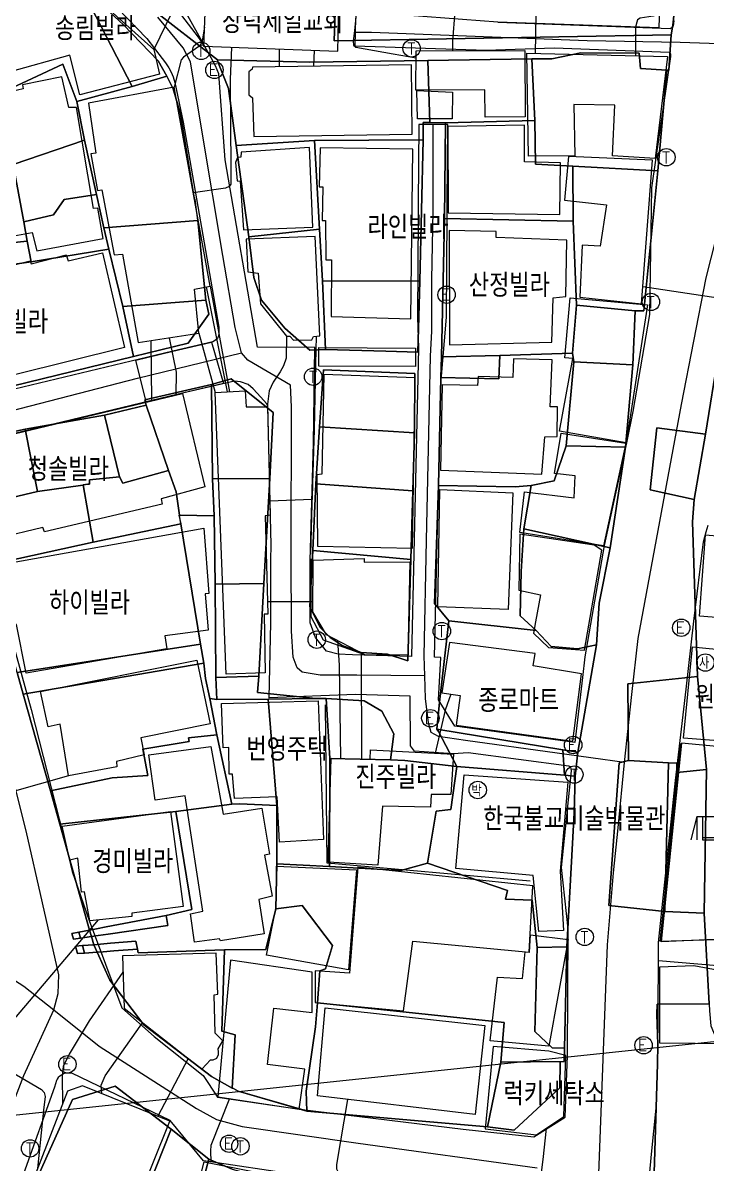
# Model space of a CAD drawing. Header units: feet. Extents: x 197796 to 199821, y 552499 to 555392.
# Drawn here: x 199007.6 to 199066.7, y 553524.7 to 553623.1 of the extents above; entities that cross this region are included whole.
import ezdxf

# ---------------------------------------------------------------- set-up
doc = ezdxf.new("R2010")
doc.units = ezdxf.units.FT
doc.header["$MEASUREMENT"] = 0
for name, color, linetype in [('AAA001', 7, 'CONTINUOUS'), ('AAA002', 7, 'CONTINUOUS'), ('AAA008', 7, 'CONTINUOUS'), ('AAB110', 7, 'CONTINUOUS'), ('AAB125', 7, 'CONTINUOUS'), ('AAC001', 7, 'CONTINUOUS'), ('AB999', 7, 'CONTINUOUS'), ('ABB004', 7, 'CONTINUOUS'), ('AD002', 7, 'CONTINUOUS'), ('AD0022', 1, 'CONTINUOUS'), ('AE150', 7, 'CONTINUOUS'), ('AE221', 7, 'CONTINUOUS'), ('AZ0202', 7, 'CONTINUOUS'), ('AZ0203', 7, 'CONTINUOUS'), ('CAA001', 7, 'CONTINUOUS'), ('CAA002', 30, 'CONTINUOUS'), ('DD001', 3, 'CONTINUOUS'), ('wipco_image', 2, 'CONTINUOUS'), ('wipco_지적', 20, 'CONTINUOUS'), ('ZC002', 7, 'CONTINUOUS')]:
    doc.layers.add(name, color=color, linetype=linetype)
doc.styles.add('GHS', font='ROMANS', dxfattribs={"bigfont": 'NGSW.shx'})
doc.styles.add('NGSW', font='ROMANS.shx', dxfattribs={"bigfont": 'NGSW.shx'})
picture_1 = doc.add_image_def('image1.jpg', size_in_pixel=(8269, 5907))

# ---------------------------------------------------------------- blocks, each defined once
blk = doc.blocks.new('AAB125')
at = {"layer": 'AAB125'}
blk.add_circle((0, 0), 0.75, dxfattribs=at)
at = {"layer": 'AAB125', "style": 'GHS'}
blk.add_text('박', height=1, dxfattribs=at).set_placement((-0.54, -0.547))
blk = doc.blocks.new('AZ0203')
at = {"layer": 'AZ0203'}
blk.add_circle((0, 0), 0.75, dxfattribs=at)
at = {"layer": 'AZ0203', "style": 'GHS'}
blk.add_text('T', height=1, dxfattribs=at).set_placement((-0.362, -0.524))
blk = doc.blocks.new('AZ0202')
at = {"layer": 'AZ0202'}
blk.add_circle((0, 0), 0.75, dxfattribs=at)
at = {"layer": 'AZ0202', "style": 'GHS'}
blk.add_text('E', height=1, dxfattribs=at).set_placement((-0.496, -0.477))
blk = doc.blocks.new('AAB110')
at = {"layer": 'AAB110'}
blk.add_circle((0, 0), 0.75, dxfattribs=at)
at = {"layer": 'AAB110', "style": 'GHS'}
blk.add_text('사', height=1, dxfattribs=at).set_placement((-0.547, -0.533))
blk = doc.blocks.new('ABB004')
at = {"layer": 'ABB004'}
for points in [[(-1.296, 1.641), (-1.796, -0.359)], [(-1.296, 1.641), (1.204, 1.641)], [(-1.296, 1.641), (-1.296, -0.359)], [(-0.796, 1.641), (-0.796, -0.359)], [(0.704, 1.641), (0.704, -0.359)], [(1.204, 1.641), (1.704, -0.359)], [(1.204, 1.641), (1.204, -0.359)], [(-0.796, -0.159), (0.704, -0.159)], [(-0.796, -0.359), (0.704, -0.359)]]:
    blk.add_lwpolyline(points, dxfattribs=at)

msp = doc.modelspace()

# ---------------------------------------------------------------- linework, layer by layer
at = {"layer": 'AAA001', "color": 255, "flags": 128}
for points in [[(199050.94, 553620.73), (199050.97, 553615), (199047.52, 553614.98), (199047.48, 553617.35), (199041.54, 553617.32), (199041.57, 553620.69)], [(199062.19, 553611.41), (199058.5, 553611.66), (199058.71, 553616.02), (199055.15, 553616.08), (199055.25, 553611.66), (199051.26, 553611.62), (199051.1, 553620.49), (199063.24, 553620.22)], [(199041.2, 553613.52), (199041.14, 553619.49), (199027.43, 553619.3), (199027.41, 553619.13), (199027.11, 553618.89), (199027.13, 553616.91), (199027.43, 553616.64), (199027.55, 553613.32)], [(199020.69, 553617.58), (199013.29, 553616.18), (199013.93, 553611.89), (199013.48, 553611.82), (199014.05, 553608.67), (199014.44, 553608.72), (199015.49, 553603.12), (199016.22, 553603.17), (199017.56, 553595.54), (199022.81, 553596.36), (199022.43, 553600.16), (199023.77, 553600.41)], [(199044.69, 553617.14), (199044.65, 553614.85), (199041.67, 553614.83), (199041.62, 553617.28)], [(199053.95, 553606.58), (199054.02, 553611.03), (199050.9, 553611.14), (199050.9, 553614.3), (199044.29, 553614.18), (199044.31, 553606.74)], [(199032.36, 553612.37), (199026.45, 553611.95), (199026.43, 553611.53), (199026.13, 553611.5), (199025.96, 553611.06), (199026.12, 553609.48), (199026.37, 553609.47), (199026.65, 553605.27), (199032.64, 553605.49)], [(199041.26, 553612.23), (199033.28, 553612.33), (199033.18, 553608.98), (199033.49, 553608.98), (199033.44, 553606.08), (199033.74, 553606.08), (199033.76, 553602.67), (199034.26, 553602.67), (199034.23, 553597.79), (199041.1, 553597.59)], [(199032.83, 553604.68), (199026.9, 553604.47), (199027.03, 553601.64), (199027.93, 553601.54), (199028.13, 553598.89), (199030.36, 553596.09), (199030.65, 553596.09), (199030.96, 553595.75), (199032.56, 553595.78), (199032.69, 553596.08), (199033.25, 553596.13)], [(199043.65, 553584.54), (199052.41, 553584.2), (199052.67, 553587.43), (199053.72, 553587.44), (199053.74, 553590), (199053.11, 553590), (199053.29, 553594.05), (199049.95, 553594.13), (199049.89, 553592.53), (199046.91, 553592.62), (199046.86, 553591.85), (199043.8, 553591.89)], [(199041.24, 553577.82), (199041.48, 553592.52), (199033.58, 553592.79), (199033.42, 553584.19), (199032.99, 553584.15), (199033.03, 553577.98)], [(199057.73, 553578.03), (199050.5, 553579.16), (199050.9, 553582.69), (199055.18, 553582.17), (199055.26, 553584.06), (199053.5, 553584.27), (199054.07, 553587.73), (199059.65, 553586.87)], [(199043.6, 553582.89), (199049.91, 553582.6), (199049.49, 553572.54), (199043.42, 553572.75)], [(199040.83, 553568.59), (199037.13, 553568.63), (199033.81, 553570.36), (199032.64, 553572.33), (199032.66, 553576.8), (199037.08, 553576.94), (199037.08, 553576.61), (199041, 553576.64)], [(199022.62, 553568.17), (199023.78, 553562.67), (199017.8, 553561.47), (199018.09, 553559.99), (199015.69, 553559.43), (199015.74, 553558.97), (199011.57, 553558.2), (199010.85, 553562.64), (199009.8, 553562.41), (199009.15, 553565.45)], [(199028.44, 553544.56), (199024.68, 553543.96), (199024.6, 553544.14), (199022.42, 553543.85), (199022.09, 553546.28), (199023.15, 553546.52), (199021.64, 553556.48), (199019.05, 553556.1), (199018.5, 553559.99), (199023.85, 553560.72), (199024.9, 553554.9), (199028.23, 553555.41), (199028.9, 553551.44), (199028.46, 553551.34), (199029.14, 553547.81), (199027.99, 553547.54)], [(199036.41, 553550.08), (199035.71, 553541.46), (199028.65, 553542.73), (199029.47, 553546.89), (199029.51, 553550.41)], [(199036.53, 553550.33), (199035.81, 553541.17), (199032.83, 553541.39), (199032.84, 553538.66), (199040.47, 553537.93), (199041.27, 553543.93), (199051.31, 553542.99), (199051.63, 553548.71)], [(199023.05, 553532.89), (199023.8, 553533.71), (199024.05, 553533.71), (199024.36, 553533.86), (199024.49, 553534.16), (199024.49, 553534.4), (199024.48, 553534.65), (199024.87, 553535.35), (199024.22, 553536.01), (199024.12, 553539.3), (199024.43, 553539.37), (199024.29, 553542.91), (199016.21, 553542.67), (199016.35, 553538.17)], [(199032.57, 553537.78), (199032.58, 553541.25), (199025.54, 553542.29), (199024.44, 553530.53), (199031.46, 553529.45), (199031.96, 553532.9), (199028.73, 553533.31), (199029.27, 553538.15)], [(199047.47, 553536.68), (199046.66, 553529), (199033.04, 553530.6), (199033.71, 553538.2)], [(199020.29, 553528.43), (199012.78, 553531.46), (199011.47, 553531), (199008.33, 553522.9), (199014.44, 553520.5), (199015.04, 553521.89), (199017.3, 553520.98)]]:
    msp.add_lwpolyline(points, close=True, dxfattribs=at)
at = {"layer": 'AAA002', "color": 255, "flags": 128}
for points in [[(199012.54, 553616.9), (199011.67, 553620.33), (199006.53, 553618.9), (199005.21, 553623.75), (199008.03, 553624.5), (199007.96, 553624.83), (199009.24, 553625.08), (199009.05, 553625.75), (199012.74, 553626.37), (199018.91, 553620.82), (199019.4, 553618.69)], [(199053.27, 553595.57), (199053.37, 553599.4), (199054.46, 553599.52), (199054.56, 553604.37), (199048.45, 553604.6), (199048.46, 553605.12), (199044.41, 553605.2), (199044.44, 553595.34)], [(199002.12, 553591.59), (199000.14, 553599.76), (199003.28, 553600.55), (199003.01, 553601.31), (199008.26, 553602.6), (199008.33, 553602.33), (199011.37, 553603.1), (199011.54, 553602.59), (199014.5, 553603.28), (199016.38, 553595.11)], [(199021.4, 553591.15), (199023.31, 553583.1), (199019.56, 553582.06), (199019.63, 553581.62), (199009.49, 553579.24), (199009.36, 553579.6), (199005.49, 553578.69), (199003.47, 553586.86)], [(199024.21, 553591.23), (199026.81, 553591.39), (199026.88, 553590.01), (199028.72, 553590.02), (199028.96, 553580.67), (199028.54, 553580.61), (199028.75, 553572.14), (199028.45, 553572.13), (199028.52, 553567.07), (199025.16, 553566.95)], [(199023.25, 553579.55), (199023.67, 553573.9), (199023.36, 553573.89), (199023.61, 553570.75), (199019.87, 553570.26), (199020.04, 553569.14), (199007.9, 553567.04), (199007.08, 553571.23), (199006.78, 553571.25), (199005.56, 553576.37)], [(199033.57, 553552.7), (199029.76, 553552.48), (199029.56, 553556.39), (199025.88, 553556.25), (199025.72, 553558.34), (199025.43, 553558.34), (199025.38, 553560.62), (199024.9, 553560.61), (199024.76, 553564.44), (199033.1, 553564.65)], [(199033.96, 553550.76), (199034.21, 553559.72), (199037.6, 553559.64), (199037.63, 553560.44), (199044.78, 553560.05), (199044.56, 553556.58), (199042.84, 553556.57), (199042.8, 553555.5), (199038.64, 553555.58), (199038.24, 553550.5)], [(199020.35, 553555.12), (199021.44, 553546.93), (199017.03, 553546.35), (199017.03, 553546.06), (199013.4, 553545.7), (199012.93, 553548.18), (199012.68, 553548.17), (199012.36, 553551.08), (199011.67, 553550.93), (199011.01, 553553.84)]]:
    msp.add_lwpolyline(points, close=True, dxfattribs=at)
msp.add_lwpolyline([(199006.83, 553604.76), (199008.44, 553605.05), (199008.83, 553603.45), (199014.55, 553604.53), (199014.09, 553607.13), (199013.72, 553607.1), (199012.25, 553615.81), (199011.59, 553615.8), (199010.99, 553618.46), (199007.59, 553617.76), (199007.64, 553617.41), (199006.19, 553617.07)], dxfattribs=at)
at = {"layer": 'AAA008', "color": 255, "flags": 128}
for points in [[(199034.79, 553620.66), (199034.93, 553627.3), (199023.47, 553627.62), (199023.22, 553621.09)], [(199061.95, 553611.28), (199054.69, 553611.59), (199054.34, 553607.82), (199057.99, 553607.41), (199057.43, 553603.86), (199055.88, 553603.95), (199055.67, 553599.46), (199061, 553598.88)], [(199061.51, 553598.79), (199059.66, 553586.9), (199053.92, 553587.9), (199055.08, 553594.16), (199054.38, 553594.24), (199054.85, 553599.41)], [(199057.58, 553577.66), (199056.9, 553578.09), (199050.5, 553579.04), (199050.41, 553574.2), (199052.28, 553573.81), (199051.84, 553571.46), (199051.69, 553570.5), (199052.98, 553569.26), (199056.09, 553569.04)], [(199072.41, 553578.45), (199071.79, 553571.5), (199065.99, 553571.95), (199066.53, 553578.97)], [(199055.07, 553561.18), (199055.83, 553566.98), (199051.66, 553567.68), (199051.81, 553568.75), (199044.43, 553569.69), (199043.78, 553565.35), (199045.35, 553565.12), (199045, 553562.57)], [(199072.08, 553568.65), (199071.32, 553560.92), (199064.63, 553561.44), (199065.41, 553569.32)], [(199054.65, 553557.64), (199053.97, 553549.97), (199054.26, 553544.86), (199052.13, 553544.78), (199051.65, 553549.61), (199044.98, 553550.19), (199045.71, 553558.27)], [(199052.99, 553534.87), (199047.93, 553535.34), (199048.56, 553540.82), (199050.73, 553540.72), (199050.96, 553543.02), (199051.32, 553542.98), (199051.41, 553544.49), (199054.66, 553544.07)], [(199047.52, 553527.76), (199051.94, 553527.25), (199054.31, 553528.82), (199054.46, 553534.07), (199052.99, 553534.46), (199048.19, 553534.86)], [(199022.25, 553520.97), (199023.26, 553524.9), (199031.24, 553523.34), (199030.81, 553519.82)]]:
    msp.add_lwpolyline(points, close=True, dxfattribs=at)
at = {"layer": 'AAC001', "color": 255, "flags": 128}
for points in [[(199023.23, 553621.25), (199021.75, 553623.93), (199020.26, 553625.72), (199019.12, 553626.92), (199017.9, 553627.99), (199016.21, 553629.23), (199015.3, 553629.46), (199014.76, 553629.58), (199014.22, 553629.73), (199013.51, 553629.97), (199012.52, 553632.15), (199012.35, 553633.71), (199014.03, 553641.3)], [(199057.25, 553641.96), (199063.09, 553641.44), (199062.49, 553622.68), (199048.61, 553623.18), (199037.93, 553623.98)], [(199032.46, 553577.32), (199032.77, 553588.05), (199032.86, 553593.69)], [(199037.13, 553568.63), (199033.57, 553569.9), (199032.5, 553571.9), (199032.5, 553576.89)], [(199051.4, 553549.12), (199033.89, 553550.65), (199033.72, 553564.3)], [(199062.46, 553542.26), (199070.94, 553541.54)]]:
    msp.add_lwpolyline(points, dxfattribs=at)
at = {"layer": 'AB999', "color": 255, "flags": 128}
msp.add_lwpolyline([(199071.74, 553560.33), (199064.45, 553561.01), (199062.69, 553543.92), (199073.16, 553544.38), (199072.67, 553551.6)], close=True, dxfattribs=at)
at = {"layer": 'AD002', "color": 255, "flags": 128}
for points in [[(199003.98, 553522.69), (199007.72, 553532.35), (199010.3, 553538.03), (199010.66, 553539.42), (199010.73, 553541.03), (199007.9, 553553.46), (199005.03, 553564.74), (199002.12, 553576.24), (198999.23, 553586.45), (198997.58, 553591.85), (198994.88, 553602.07), (198989.44, 553620.2), (198989.21, 553623.31), (198989.17, 553625.24), (198989.02, 553626.27), (198988.14, 553629.79), (198982.41, 553651.94), (198982.05, 553653.98)], [(199042.3, 553566.8), (199036.44, 553566.87), (199033.27, 553566.87), (199031.73, 553567.12), (199031.3, 553567.49), (199030.95, 553568.43), (199030.8, 553570.67), (199030.76, 553577.19), (199030.8, 553590.01), (199030.72, 553591.88), (199027.04, 553594.04), (199026.49, 553594.65), (199025.94, 553596.86), (199024.89, 553603.04), (199023.11, 553613.52), (199022.09, 553619.74), (199021.46, 553620.96), (199019.28, 553623.59)], [(199036.29, 553622.32), (199037.71, 553622.3), (199056.32, 553621.59), (199064.32, 553621.44), (199070.14, 553621.24)], [(199059.52, 553559.33), (199053.73, 553560.15), (199045.81, 553561.23), (199043.48, 553561.59), (199042.84, 553561.94), (199042.61, 553562.76), (199042.37, 553564.87), (199042.3, 553566.8), (199042.24, 553568.53), (199042.44, 553578.49), (199042.8, 553594.37), (199042.92, 553596.53), (199042.92, 553600.97), (199043.02, 553606.9), (199043.02, 553614.34)], [(199057.33, 553523.87), (199058.05, 553543.61), (199058.58, 553549.82), (199058.97, 553553.72), (199059.52, 553559.33), (199060.17, 553565.21), (199060.7, 553570.02), (199064.45, 553590.22), (199066.57, 553601.14), (199068.28, 553607.79)], [(198998.83, 553587.76), (199001.47, 553588.33), (199017.5, 553592.49), (199026.49, 553594.65)], [(199004.23, 553542.26), (199007.72, 553540.06), (199010.3, 553538.03), (199014.2, 553534.88), (199022.61, 553529.5), (199024.33, 553528.56), (199026.55, 553527.97), (199036.55, 553526.52), (199052, 553524.4)]]:
    msp.add_lwpolyline(points, dxfattribs=at)
at = {"layer": 'AD0022', "color": 255, "flags": 128}
for points in [[(199015.8, 553624.37), (199018.32, 553621.77), (199019.65, 553620.04), (199019.94, 553619.67), (199020.22, 553619.24), (199020.42, 553618.87), (199020.59, 553618.46), (199020.73, 553617.97), (199021.46, 553614.56), (199024.53, 553596.88), (199024.54, 553596.37), (199024.5, 553596.12), (199024.41, 553595.91), (199024.25, 553595.74), (199024.02, 553595.6), (199020.55, 553594.8), (199001.12, 553590.15), (198997.54, 553603.63), (198995.48, 553610.34), (198992.2, 553621.86), (198992.79, 553622.02), (198996.39, 553622.94), (199001.57, 553624.37)], [(199036.33, 553623.52), (199036.25, 553621.12), (199047.6, 553620.76), (199053.45, 553620.95), (199063.4, 553620.59), (199063.44, 553620.55), (199063.5, 553620.42), (199063.49, 553620.21), (199061.87, 553608.88), (199061.69, 553597.98), (199060.24, 553589.61), (199059.69, 553586.91), (199057.79, 553578.06), (199056.11, 553568.45), (199055.92, 553566.68), (199055.25, 553561.06), (199044.89, 553562.46), (199043.47, 553564.74), (199043.68, 553568.4), (199043.15, 553568.41), (199043.69, 553591.96), (199044.18, 553597.73), (199044.23, 553606.52), (199044.24, 553607.5), (199044.28, 553614.34), (199041.78, 553614.35), (199041.74, 553607.52), (199041.73, 553606.54), (199041.68, 553597.74), (199041.75, 553595.05), (199041.15, 553568.47), (199036.06, 553568.61), (199034.83, 553568.69), (199033.83, 553568.95), (199032.88, 553570.11), (199032.42, 553571.39), (199032.41, 553576.75), (199032.71, 553586.86), (199032.8, 553595.12), (199027.88, 553595.15), (199025.08, 553611.29), (199024.52, 553618.73), (199024.23, 553619.42), (199023.87, 553620.11), (199023.46, 553620.82), (199023.31, 553621.08), (199022.87, 553621.76), (199022.5, 553622.25), (199021.05, 553624.12)], [(199063.8, 553623.29), (199063.72, 553622.84), (199063.47, 553622.59), (199048.61, 553623.13)], [(199036.32, 553565.2), (199028.88, 553564.91), (199029.02, 553571.38), (199029.01, 553576.8), (199029.05, 553578.12), (199028.75, 553590.15), (199028.65, 553590.28), (199028.16, 553590.85), (199027.49, 553591.56), (199027.05, 553591.92), (199026.39, 553592.16), (199025.89, 553592.23), (199021.39, 553591.19), (199002.2, 553586.6)], [(199006.11, 553572.05), (199008.34, 553563.9), (199011.44, 553551.75), (199011.89, 553549.95), (199013.34, 553545.73), (199016.17, 553538.19), (199018.96, 553535.71), (199023.18, 553532.35), (199024.41, 553530.48), (199031.48, 553529.44), (199045.61, 553527.74), (199051.72, 553527.08), (199054.42, 553528.77), (199054.62, 553534.07), (199054.67, 553544.99), (199054.09, 553550.28), (199054.96, 553558.63), (199054.94, 553558.8), (199054.89, 553558.9), (199054.8, 553558.97), (199054.72, 553559.02), (199046.05, 553560.18), (199044.76, 553560.1), (199041.4, 553560.32), (199041.07, 553560.78), (199041.05, 553565.07), (199036.32, 553565.2)], [(199030.73, 553523.89), (199023.81, 553524.91), (199023.21, 553525), (199020.34, 553528.47), (199011.85, 553532.55), (199011.42, 553532.56), (199011.2, 553532.52), (199010.81, 553532.31), (199010.66, 553532.17), (199010.57, 553532.03), (199010.52, 553531.92), (199010.34, 553531.36), (199007.68, 553523.88)]]:
    msp.add_lwpolyline(points, dxfattribs=at)
at = {"layer": 'AD0022', "color": 255}
msp.add_lwpolyline([(199061.55, 553522.21), (199061.9, 553525.85), (199062.26, 553529.53), (199062.42, 553533.91), (199062.46, 553542.33), (199062.46, 553543.83), (199063.92, 553557.8), (199064.86, 553565.65), (199065.51, 553571.52), (199066.34, 553578.37), (199066.58, 553579.22), (199066.76, 553579.81)], dxfattribs=at)
at = {"layer": 'AE150', "color": 255, "flags": 128}
for points in [[(199020.55, 553594.8), (199023.9, 553595.57), (199024.94, 553592.01), (199021.39, 553591.19), (199018.26, 553590.44), (199017.38, 553594.04)], [(199033.17, 553593.51), (199033.17, 553595.12), (199041.5, 553595.05), (199041.49, 553593.48)]]:
    msp.add_lwpolyline(points, close=True, dxfattribs=at)
at = {"layer": 'AE221', "color": 255, "flags": 128}
msp.add_lwpolyline([(199074.01, 553544.26), (199062.62, 553543.92), (199064.37, 553560.98)], dxfattribs=at)
at = {"layer": 'CAA001', "color": 255, "flags": 128}
for points, elevation in [([(199032.75, 553620.736), (199032.71, 553619.373)], 45), ([(199071.538, 553598.79), (199070.86, 553598.9), (199061.69, 553600.28), (199061.113, 553600.351)], 40), ([(199032.94, 553596.102), (199032.86, 553593.69), (199032.77, 553588.05), (199032.62, 553583.4), (199032.58, 553582.06), (199032.57, 553582.02), (199032.55, 553582.01), (199028.929, 553581.88)], 45), ([(199020.84, 553591.016), (199020.88, 553593), (199020.269, 553595.963)], 50), ([(199016.254, 553541.261), (199013.35, 553537.06), (199011.61, 553534.18), (199011.11, 553533.12), (199011, 553532.29), (199011.04, 553529.891)], 45), ([(199052.759, 553527.793), (199052.47, 553525.11), (199051.92, 553520.64), (199051.71, 553516.443)], 40)]:
    msp.add_lwpolyline(points, dxfattribs=dict(at, elevation=elevation))
at = {"layer": 'CAA002', "color": 255, "flags": 128}
for points, elevation in [([(199051.678, 553673.478), (199052.42, 553670.76), (199052.45, 553670.65), (199052.52, 553670.5), (199052.7, 553670.33), (199053.2, 553670.34), (199054.03, 553670.39), (199054.29, 553670.35), (199054.46, 553670.29), (199054.64, 553670.12), (199059.3, 553658.28), (199061.5, 553652.38), (199062.21, 553649.12), (199063.27, 553641.98), (199063.62, 553636.26), (199063.44, 553625.95), (199063.27, 553624.54), (199062.7, 553623.96), (199062, 553623.69), (199060.87, 553623.53), (199060.65, 553623.38), (199060.58, 553623.17), (199060.49, 553622.74), (199060.49, 553620.281)], 41), ([(199023.912, 553634.871), (199023.15, 553634.56), (199022.79, 553634.2), (199022.48, 553633.84), (199021.39, 553626.94), (199021.13, 553625.53), (199020.97, 553625.02), (199018.91, 553620.82)], 49), ([(199040.471, 553625.84), (199036.9, 553625.74), (199036.64, 553625.58), (199036.49, 553625.15), (199036.44, 553624.49), (199036.23, 553622.41), (199036.13, 553621.52), (199036.14, 553621.18), (199036.35, 553621.01), (199039.58, 553620.43), (199041.565, 553620.091)], 44), ([(199044.88, 553624.082), (199044.69, 553621.56), (199044.69, 553620.703)], 43), ([(199051.87, 553623.787), (199051.83, 553620.474)], 42), ([(199023.283, 553622.726), (199023.09, 553621.57), (199022.99, 553621.28), (199022.9, 553621.12), (199021.48, 553620.16), (199021.28, 553619.92), (199020.69, 553617.58)], 48), ([(199025.61, 553621.001), (199025.51, 553618.27), (199025.56, 553610.53), (199025.56, 553609.21), (199025.41, 553609.01), (199025.11, 553608.86), (199022.326, 553608.459)], 47), ([(199029.74, 553620.848), (199029.73, 553619.332)], 46), ([(199023.438, 553600.348), (199025.239, 553591.293)], 48), ([(199023.77, 553600.41), (199025.459, 553591.307)], 47), ([(199022.81, 553596.36), (199024.21, 553591.23)], 49), ([(199030.36, 553596.09), (199030.33, 553594.2), (199030.12, 553593.54), (199029.83, 553593.03), (199029.21, 553592.13), (199028.88, 553591.38), (199028.7, 553590.02)], 46), ([(199018.76, 553590.518), (199018.69, 553595.716)], 51), ([(199032.644, 553573.18), (199028.724, 553573.2)], 44), ([(199034.76, 553569.865), (199034.91, 553567.72), (199035.03, 553559.701)], 43), ([(199036.82, 553568.792), (199036.85, 553559.658)], 42), ([(199044.543, 553565.238), (199044.05, 553563.84), (199043.201, 553560.136)], 41), ([(199011.57, 553558.2), (199004.14, 553556.1), (199004.1, 553555.95), (199004.26, 553555.36), (199005.14, 553551.95), (199006.09, 553546.39), (199006.01, 553545.96), (199005.89, 553545.26), (199003.908, 553539.554)], 47), ([(199014.134, 553545.773), (199006.57, 553536.87), (199006.23, 553536.3), (199005.43, 553533.8), (199005.43, 553533.5), (199005.58, 553533.27), (199009.22, 553531.15), (199009.45, 553530.89), (199009.56, 553530.55), (199009.41, 553529.37), (199008.889, 553524.343)], 46), ([(199014.45, 553530.786), (199014.37, 553531.51), (199014.71, 553532.32), (199017.956, 553536.904)], 44), ([(199021.877, 553533.814), (199019.266, 553528.843)], 43), ([(199025.457, 553530.373), (199023.84, 553526.33), (199023.82, 553525.86), (199023.83, 553524.91)], 42), ([(199035.619, 553530.297), (199034.68, 553524.68), (199034.68, 553524.3), (199034.79, 553524.07), (199035.62, 553523.58), (199036.23, 553523.2), (199036.91, 553522.78), (199037.49, 553522.23), (199037.99, 553521.43), (199039.663, 553517.132)], 41)]:
    msp.add_lwpolyline(points, dxfattribs=dict(at, elevation=elevation))
at = {"layer": 'DD001', "color": 255, "flags": 128}
msp.add_lwpolyline([(199068.71, 553535.12), (199068.45, 553541.25), (199065.51, 553541.8), (199062.54, 553541.69), (199062.54, 553535.16)], close=True, dxfattribs=at)
at = {"layer": 'wipco_지적', "color": 20}
for points in [[(199035.385, 553647.946), (199036.148, 553647.922), (199043.664, 553648.065), (199044.113, 553645.168), (199057.987, 553646.361), (199059.542, 553638.201), (199063.898, 553638.772), (199064.035, 553638.949), (199064.64, 553635.494), (199064.517, 553630.414), (199063.695, 553622.911), (199063.543, 553622.081), (199034.487, 553621.568), (199034.965, 553635.583), (199035.385, 553647.946)], [(199034.965, 553635.583), (199034.487, 553621.568), (199063.543, 553622.081), (199063.344, 553619.03), (199063.187, 553619.02), (199060.919, 553619.185), (199060.808, 553620.502), (199055.751, 553620.54), (199053.271, 553620.005), (199051.539, 553620.022), (199042.556, 553619.874), (199032.351, 553619.732), (199024.409, 553619.928), (199014.773, 553627.426), (199013.945, 553629.917), (199013.248, 553631.146), (199011.846, 553633.621), (199012.213, 553635.629), (199034.965, 553635.583)], [(199012.626, 553626.225), (199017.043, 553617.619), (199012.283, 553616.337), (199011.071, 553619.56), (199005.776, 553617.085), (199005.421, 553620.106), (199004.893, 553623.292), (199009.291, 553625.053), (199009.063, 553627.138), (199010.837, 553626.832), (199012.626, 553626.225)], [(199020.047, 553618.526), (199017.043, 553617.619), (199012.626, 553626.225), (199013.325, 553625.721), (199016.297, 553622.936), (199019.31, 553619.83), (199020.047, 553618.526)], [(199024.409, 553619.928), (199032.351, 553619.732), (199042.556, 553619.874), (199042.739, 553614.509), (199042.174, 553614.511), (199042.169, 553613.037), (199032.789, 553612.967), (199026.02, 553612.528), (199025.365, 553617.455), (199024.432, 553619.756), (199024.409, 553619.928)], [(199042.556, 553619.874), (199051.539, 553620.022), (199051.798, 553614.681), (199044.098, 553614.483), (199042.739, 553614.509), (199042.556, 553619.874)], [(199063.187, 553619.02), (199062.393, 553610.352), (199055.059, 553610.764), (199051.859, 553610.932), (199051.798, 553614.681), (199051.539, 553620.022), (199053.271, 553620.005), (199055.751, 553620.54), (199060.808, 553620.502), (199060.919, 553619.185), (199063.187, 553619.02)], [(199005.776, 553617.085), (199011.071, 553619.56), (199012.283, 553616.337), (199012.931, 553612.99), (199006.785, 553610.888), (199006.693, 553611.529), (199005.776, 553617.085)], [(199020.047, 553618.526), (199020.6, 553617.412), (199021.227, 553615.239), (199022.718, 553606.061), (199014.606, 553605.452), (199013.966, 553608.327), (199012.931, 553612.99), (199012.283, 553616.337), (199017.043, 553617.619), (199020.047, 553618.526)], [(199051.798, 553614.681), (199051.859, 553610.932), (199055.059, 553610.764), (199055.106, 553606.022), (199043.993, 553606.24), (199044.098, 553614.483), (199051.798, 553614.681)], [(199012.931, 553612.99), (199013.966, 553608.327), (199011.189, 553607.878), (199010.264, 553606.565), (199007.711, 553605.947), (199006.785, 553610.888), (199012.931, 553612.99)], [(199026.02, 553612.528), (199032.789, 553612.967), (199033.221, 553605.312), (199027.123, 553604.654), (199026.02, 553612.528)], [(199042.169, 553613.037), (199041.864, 553600.843), (199033.48, 553600.877), (199033.221, 553605.312), (199032.789, 553612.967), (199042.169, 553613.037)], [(199006.785, 553610.888), (199007.711, 553605.947), (199008.007, 553604.282), (199004.315, 553603.91), (199004.176, 553604.309), (199002.955, 553610.591), (199006.693, 553611.529), (199006.785, 553610.888)], [(199055.059, 553610.764), (199062.393, 553610.352), (199061.21, 553598.295), (199060.436, 553598.277), (199055.384, 553598.757), (199055.106, 553606.022), (199055.059, 553610.764)], [(199013.966, 553608.327), (199014.606, 553605.452), (199015.028, 553603.586), (199008.346, 553602.498), (199008.007, 553604.282), (199007.711, 553605.947), (199010.264, 553606.565), (199011.189, 553607.878), (199013.966, 553608.327)], [(199022.718, 553606.061), (199023.416, 553599.211), (199016.255, 553598.643), (199015.028, 553603.586), (199014.606, 553605.452), (199022.718, 553606.061)], [(199043.993, 553606.24), (199055.106, 553606.022), (199055.384, 553598.757), (199055.053, 553594.644), (199048.778, 553594.436), (199043.748, 553594.307), (199043.993, 553606.24)], [(199027.123, 553604.654), (199033.221, 553605.312), (199033.48, 553600.877), (199033.724, 553594.948), (199032.371, 553594.894), (199030.233, 553596.783), (199028.224, 553599.204), (199027.539, 553601.158), (199027.123, 553604.654)], [(199004.176, 553604.309), (199004.315, 553603.91), (199008.007, 553604.282), (199008.346, 553602.498), (199004.671, 553601.996), (199004.389, 553603.125), (198997.653, 553602.019), (198997.274, 553603.23), (199000.095, 553603.647), (199004.176, 553604.309)], [(199008.346, 553602.498), (199015.028, 553603.586), (199016.255, 553598.643), (199017.164, 553594.358), (199006.691, 553591.801), (199005.619, 553596.797), (199004.671, 553601.996), (199008.346, 553602.498)], [(199033.48, 553600.877), (199041.864, 553600.843), (199041.706, 553594.712), (199038.936, 553594.795), (199033.724, 553594.948), (199033.48, 553600.877)], [(199016.255, 553598.643), (199023.416, 553599.211), (199023.654, 553597.985), (199021.899, 553595.504), (199017.164, 553594.358), (199016.255, 553598.643)], [(199055.384, 553598.757), (199060.436, 553598.277), (199060.252, 553593.624), (199055.165, 553593.892), (199055.053, 553594.644), (199055.384, 553598.757)], [(199048.778, 553594.436), (199055.053, 553594.644), (199055.165, 553593.892), (199054.491, 553586.642), (199053.465, 553583.618), (199051.487, 553583.228), (199050.111, 553583.116), (199043.492, 553583.233), (199043.679, 553592.531), (199048.677, 553592.43), (199048.778, 553594.436)], [(199043.748, 553594.307), (199048.778, 553594.436), (199048.677, 553592.43), (199043.679, 553592.531), (199043.748, 553594.307)], [(199033.551, 553593.185), (199033.213, 553588.285), (199032.908, 553583.369), (199032.649, 553577.616), (199032.38, 553572.793), (199033.272, 553570.969), (199034.139, 553570.108), (199035.16, 553569.433), (199036.816, 553568.818), (199039.08, 553568.679), (199040.833, 553568.119), (199041.106, 553576.839), (199041.269, 553582.77), (199041.417, 553587.773), (199041.454, 553592.87), (199033.551, 553593.185)], [(199033.213, 553588.285), (199033.551, 553593.185), (199041.454, 553592.87), (199041.417, 553587.773), (199033.213, 553588.285)], [(199060.252, 553593.624), (199059.608, 553586.535), (199054.491, 553586.642), (199055.165, 553593.892), (199060.252, 553593.624)], [(199025.588, 553592.419), (199029.218, 553589.505), (199028.932, 553583.818), (199023.996, 553583.809), (199023.904, 553591.921), (199025.588, 553592.419)], [(199020.193, 553584.504), (199018.256, 553590.143), (199018.149, 553590.606), (199023.904, 553591.921), (199023.996, 553583.809), (199024.128, 553580.599), (199021.137, 553580.659), (199020.844, 553582.663), (199020.193, 553584.504)], [(199014.68, 553589.301), (199018.256, 553590.143), (199020.193, 553584.504), (199016.236, 553583.412), (199015.959, 553583.975), (199014.68, 553589.301)], [(199015.959, 553583.975), (199013.383, 553583.7), (199013.358, 553583.346), (199013.224, 553583.327), (199012.814, 553583.268), (199012.801, 553583.266), (199008.887, 553582.702), (199007.818, 553588.074), (199014.68, 553589.301), (199015.959, 553583.975)], [(199033.213, 553588.285), (199041.417, 553587.773), (199041.269, 553582.77), (199032.908, 553583.369), (199033.213, 553588.285)], [(199066.523, 553587.659), (199065.549, 553582.015), (199061.733, 553582.84), (199062.312, 553588.206), (199066.523, 553587.659)], [(199003.896, 553587.245), (199007.818, 553588.074), (199008.887, 553582.702), (199003.265, 553581.397), (199002.462, 553584.372), (199003.896, 553587.245)], [(199054.491, 553586.642), (199059.608, 553586.535), (199058.301, 553577.844), (199050.846, 553579.481), (199051.487, 553583.228), (199053.465, 553583.618), (199054.491, 553586.642)], [(199021.137, 553580.659), (199021.084, 553580.66), (199021.246, 553579.911), (199013.692, 553578.35), (199012.814, 553583.268), (199013.224, 553583.327), (199013.358, 553583.346), (199013.383, 553583.7), (199015.959, 553583.975), (199016.236, 553583.412), (199020.193, 553584.504), (199020.844, 553582.663), (199021.137, 553580.659)], [(199012.814, 553583.268), (199013.692, 553578.35), (199004.627, 553576.358), (199003.265, 553581.397), (199008.887, 553582.702), (199012.801, 553583.266), (199012.814, 553583.268)], [(199023.996, 553583.809), (199028.932, 553583.818), (199028.413, 553574.783), (199024.217, 553574.723), (199024.128, 553580.599), (199023.996, 553583.809)], [(199032.908, 553583.369), (199041.269, 553582.77), (199041.106, 553576.839), (199032.649, 553577.616), (199032.908, 553583.369)], [(199051.487, 553583.228), (199050.846, 553579.481), (199050.611, 553575.816), (199050.524, 553571.975), (199051.91, 553570.716), (199044.38, 553571.558), (199043.14, 553573.052), (199043.492, 553583.233), (199050.111, 553583.116), (199051.487, 553583.228)], [(199023.753, 553564.864), (199023.387, 553566.572), (199023.249, 553567.911), (199022.949, 553569.554), (199021.246, 553579.911), (199021.137, 553580.659), (199024.128, 553580.599), (199024.217, 553574.723), (199024.263, 553566.679), (199024.366, 553564.775), (199023.753, 553564.864)], [(199021.246, 553579.911), (199022.949, 553569.554), (199007.128, 553567.101), (199004.627, 553576.358), (199013.692, 553578.35), (199021.246, 553579.911)], [(199058.301, 553577.844), (199057.342, 553573.071), (199057.115, 553569.499), (199055.472, 553569.149), (199053.214, 553569.335), (199051.91, 553570.716), (199050.524, 553571.975), (199050.611, 553575.816), (199050.846, 553579.481), (199058.301, 553577.844)], [(199041.106, 553576.839), (199040.833, 553568.119), (199039.08, 553568.679), (199036.816, 553568.818), (199035.16, 553569.433), (199034.139, 553570.108), (199033.272, 553570.969), (199032.38, 553572.793), (199032.649, 553577.616), (199041.106, 553576.839)], [(199024.217, 553574.723), (199028.413, 553574.783), (199027.988, 553566.787), (199024.263, 553566.679), (199024.217, 553574.723)], [(199044.38, 553571.558), (199051.91, 553570.716), (199053.214, 553569.335), (199055.472, 553569.149), (199057.115, 553569.499), (199055.504, 553560.241), (199054.202, 553560.431), (199043.345, 553562.208), (199043.572, 553564.548), (199044.38, 553571.558)], [(199023.249, 553567.911), (199007.648, 553565.222), (199007.128, 553567.101), (199022.949, 553569.554), (199023.249, 553567.911)], [(199023.249, 553567.911), (199023.387, 553566.572), (199023.753, 553564.864), (199024.36, 553561.722), (199021.918, 553561.468), (199021.966, 553561.159), (199017.967, 553560.495), (199018.419, 553558.228), (199015.324, 553558.018), (199010.021, 553556.91), (199007.648, 553565.222), (199023.249, 553567.911)], [(199027.988, 553566.787), (199027.879, 553565.365), (199032.892, 553564.866), (199028.797, 553564.803), (199024.366, 553564.775), (199024.263, 553566.679), (199027.988, 553566.787)], [(199059.879, 553559.526), (199059.825, 553566.137), (199065.825, 553566.766), (199066.618, 553558.729), (199064.037, 553558.468), (199064.056, 553559.281), (199063.315, 553559.324), (199059.879, 553559.526)], [(199024.366, 553564.775), (199028.797, 553564.803), (199029.544, 553555.636), (199026.331, 553555.766), (199025.641, 553555.747), (199024.36, 553561.722), (199023.753, 553564.864), (199024.366, 553564.775)], [(199033.787, 553564.846), (199034.1, 553559.685), (199034.082, 553550.381), (199029.547, 553550.594), (199029.544, 553555.636), (199028.797, 553564.803), (199032.892, 553564.866), (199033.787, 553564.846)], [(199037.063, 553564.661), (199038.604, 553563.78), (199039.616, 553561.827), (199039.355, 553559.579), (199034.1, 553559.685), (199033.787, 553564.846), (199037.063, 553564.661)], [(199010.021, 553556.91), (199015.324, 553558.018), (199018.419, 553558.228), (199017.967, 553560.495), (199021.966, 553561.159), (199021.918, 553561.468), (199024.36, 553561.722), (199025.641, 553555.747), (199020.816, 553555.104), (199010.807, 553554.011), (199010.021, 553556.91)], [(199054.202, 553560.431), (199054.347, 553558.243), (199045.066, 553558.999), (199043.487, 553562.021), (199043.345, 553562.208), (199054.202, 553560.431)], [(199039.355, 553559.579), (199040.565, 553559.51), (199045.066, 553558.999), (199044.541, 553555.293), (199043.286, 553555.151), (199042.543, 553550.667), (199040.242, 553550.041), (199034.082, 553550.381), (199034.1, 553559.685), (199039.355, 553559.579)], [(199055.504, 553560.241), (199055.278, 553558.161), (199054.347, 553558.243), (199054.202, 553560.431), (199055.504, 553560.241)], [(199054.347, 553558.243), (199055.278, 553558.161), (199055.19, 553555.01), (199054.565, 553543.449), (199051.992, 553543.403), (199051.568, 553547.481), (199049.273, 553547.567), (199049.45, 553548.311), (199042.543, 553550.667), (199043.286, 553555.151), (199044.541, 553555.293), (199045.066, 553558.999), (199054.347, 553558.243)], [(199059.879, 553559.526), (199063.315, 553559.324), (199063.009, 553546.504), (199058.17, 553547.026), (199059.063, 553559.304), (199059.879, 553559.526)], [(199063.315, 553559.324), (199064.056, 553559.281), (199064.037, 553558.468), (199066.618, 553558.729), (199066.405, 553546.361), (199063.009, 553546.504), (199063.315, 553559.324)], [(199015.176, 553543.756), (199014.332, 553543.683), (199013.752, 553543.633), (199013.542, 553544.328), (199014.133, 553544.414), (199014.976, 553544.537), (199020.137, 553545.29), (199019.987, 553546.155), (199022.214, 553546.672), (199020.816, 553555.104), (199025.641, 553555.747), (199026.331, 553555.766), (199029.544, 553555.636), (199029.547, 553550.594), (199029.447, 553546.714), (199028.591, 553543.222), (199025.032, 553543.182), (199017.571, 553542.937), (199017.52, 553543.257), (199017.379, 553543.946), (199015.176, 553543.756)], [(199010.807, 553554.011), (199020.816, 553555.104), (199022.214, 553546.672), (199019.987, 553546.155), (199014.816, 553545.165), (199013.979, 553545.004), (199013.366, 553544.887), (199010.807, 553554.011)], [(199034.082, 553550.381), (199040.242, 553550.041), (199042.543, 553550.667), (199049.45, 553548.311), (199049.273, 553547.567), (199051.568, 553547.481), (199051.992, 553543.403), (199051.781, 553536.144), (199053.287, 553534.749), (199054.349, 553534.724), (199054.311, 553533.572), (199048.853, 553533.503), (199049.138, 553536.923), (199033.056, 553538.61), (199033.252, 553541.389), (199033.734, 553541.54), (199034.333, 553543.573), (199031.715, 553547.001), (199029.447, 553546.714), (199029.547, 553550.594), (199034.082, 553550.381)], [(199032.126, 553529.288), (199032.095, 553529.297), (199026.211, 553531.006), (199025.786, 553531.22), (199025.68, 553531.274), (199025.939, 553535.861), (199024.779, 553536.187), (199025.032, 553543.182), (199028.591, 553543.222), (199029.447, 553546.714), (199031.715, 553547.001), (199034.333, 553543.573), (199033.734, 553541.54), (199033.252, 553541.389), (199033.056, 553538.61), (199032.862, 553536.551), (199032.054, 553530.991), (199032.126, 553529.288)], [(199013.366, 553544.887), (199013.979, 553545.004), (199014.816, 553545.165), (199019.987, 553546.155), (199020.137, 553545.29), (199014.976, 553544.537), (199014.133, 553544.414), (199013.542, 553544.328), (199013.366, 553544.887)], [(199013.366, 553544.887), (199013.542, 553544.328), (199012.597, 553544.19), (199012.453, 553544.712), (199013.366, 553544.887)], [(199012.453, 553544.712), (199012.597, 553544.19), (199011.984, 553544.1), (199011.847, 553544.596), (199012.453, 553544.712)], [(199017.52, 553543.257), (199015.462, 553543.101), (199014.538, 553543.031), (199014.03, 553542.993), (199013.752, 553543.633), (199014.332, 553543.683), (199015.176, 553543.756), (199017.379, 553543.946), (199017.52, 553543.257)], [(199012.775, 553543.549), (199012.952, 553542.912), (199012.325, 553542.865), (199012.151, 553543.495), (199012.775, 553543.549)], [(199013.752, 553543.633), (199014.03, 553542.993), (199012.952, 553542.911), (199012.775, 553543.549), (199013.752, 553543.633)], [(199015.462, 553543.101), (199017.52, 553543.257), (199017.571, 553542.937), (199025.032, 553543.182), (199024.779, 553536.187), (199025.939, 553535.861), (199025.679, 553531.253), (199023.903, 553532.279), (199018.071, 553536.724), (199015.122, 553540.577), (199014.03, 553542.993), (199014.538, 553543.031), (199015.462, 553543.101)], [(199051.992, 553543.403), (199054.565, 553543.449), (199054.349, 553534.724), (199053.287, 553534.749), (199051.781, 553536.144), (199051.992, 553543.403)], [(199033.056, 553538.61), (199049.138, 553536.923), (199048.853, 553533.503), (199047.716, 553527.92), (199032.126, 553529.288), (199032.054, 553530.991), (199032.862, 553536.551), (199033.056, 553538.61)], [(199066.867, 553537.933), (199066.969, 553536.636), (199069.379, 553530.966), (199070.989, 553523.737), (199062.075, 553523.029), (199062.366, 553533.355), (199062.405, 553535.02), (199062.326, 553537.611), (199062.353, 553538.494), (199066.836, 553538.531), (199066.867, 553537.933)], [(199053.945, 553531.299), (199050.02, 553527.645), (199047.716, 553527.92), (199048.853, 553533.503), (199053.982, 553533.568), (199053.945, 553531.299)], [(199020.412, 553527.738), (199017.758, 553521.049), (199012.515, 553520.114), (199010.603, 553515.358), (199009.96, 553513.772), (199010.331, 553519.063), (199010.405, 553521.562), (199008.449, 553522.61), (199011.908, 553530.294), (199015.598, 553531.427), (199020.412, 553527.738)], [(199023.674, 553525.129), (199022.558, 553520.952), (199017.758, 553521.049), (199020.412, 553527.738), (199023.674, 553525.129)], [(199023.674, 553525.129), (199025.687, 553524.293), (199027.809, 553523.709), (199031.81, 553523.132), (199031.405, 553519.694), (199022.558, 553520.952), (199023.674, 553525.129)]]:
    msp.add_lwpolyline(points, close=True, dxfattribs=at)
for points in [[(199007.128, 553567.101), (199007.648, 553565.222), (199010.021, 553556.91), (199010.807, 553554.011), (199013.366, 553544.887), (199012.453, 553544.712), (199011.847, 553544.596), (199011.984, 553544.1), (199012.597, 553544.19), (199013.542, 553544.328), (199013.752, 553543.633), (199012.775, 553543.549), (199012.151, 553543.495), (199012.325, 553542.865), (199012.952, 553542.912), (199014.03, 553542.993), (199015.122, 553540.577), (199018.071, 553536.724), (199023.903, 553532.279), (199025.68, 553531.274), (199025.786, 553531.22), (199026.211, 553531.006), (199032.126, 553529.288), (199047.716, 553527.92), (199050.02, 553527.645), (199053.945, 553531.299), (199053.982, 553533.568), (199054.311, 553533.572), (199054.349, 553534.724), (199054.565, 553543.449), (199055.19, 553555.01), (199055.278, 553558.161), (199055.504, 553560.241), (199057.115, 553569.499), (199057.342, 553573.071), (199058.301, 553577.844), (199059.608, 553586.535), (199060.252, 553593.624), (199060.436, 553598.277), (199061.21, 553598.295), (199062.393, 553610.352), (199063.187, 553619.02), (199063.344, 553619.03), (199063.543, 553622.081), (199063.695, 553622.911), (199064.517, 553630.414)], [(199014.773, 553627.426), (199024.409, 553619.928), (199024.432, 553619.756), (199025.365, 553617.455), (199026.02, 553612.528), (199027.123, 553604.654), (199027.539, 553601.158), (199028.224, 553599.204), (199030.233, 553596.783), (199032.371, 553594.894), (199033.724, 553594.948), (199038.936, 553594.795), (199041.706, 553594.712), (199041.864, 553600.843), (199042.169, 553613.037), (199042.174, 553614.511), (199042.739, 553614.509), (199044.098, 553614.483), (199043.993, 553606.24), (199043.748, 553594.307), (199043.679, 553592.531), (199043.492, 553583.233), (199043.14, 553573.052), (199044.38, 553571.558), (199043.572, 553564.548), (199043.345, 553562.208), (199043.487, 553562.021), (199045.066, 553558.999), (199040.565, 553559.51), (199039.355, 553559.579), (199039.616, 553561.827), (199038.604, 553563.78), (199037.063, 553564.661), (199033.787, 553564.846), (199032.892, 553564.866), (199027.879, 553565.365), (199027.988, 553566.787), (199028.413, 553574.783), (199028.932, 553583.818), (199029.218, 553589.505), (199025.588, 553592.419), (199023.904, 553591.921), (199018.149, 553590.606), (199018.256, 553590.143), (199014.68, 553589.301), (199007.818, 553588.074), (199003.896, 553587.245)], [(199006.691, 553591.801), (199017.164, 553594.358), (199021.899, 553595.504), (199023.654, 553597.985), (199023.416, 553599.211), (199022.718, 553606.061), (199022.497, 553607.916), (199022.417, 553607.916), (199021.227, 553615.239), (199020.6, 553617.412), (199020.047, 553618.526), (199019.31, 553619.83), (199016.297, 553622.936), (199013.325, 553625.721)], [(199067.654, 553594.613), (199066.523, 553587.659), (199062.312, 553588.206), (199061.733, 553582.84), (199065.549, 553582.015), (199065.402, 553580.102), (199065.825, 553566.766), (199059.825, 553566.137), (199059.879, 553559.526), (199059.063, 553559.304), (199058.17, 553547.026), (199063.009, 553546.504), (199066.405, 553546.361), (199066.836, 553538.531), (199062.353, 553538.494), (199062.326, 553537.611), (199062.405, 553535.02), (199062.366, 553533.355), (199062.075, 553523.029)], [(199066.836, 553538.531), (199066.405, 553546.361), (199066.618, 553558.729), (199065.825, 553566.766), (199065.402, 553580.102), (199065.549, 553582.015), (199066.523, 553587.659), (199067.654, 553594.613)], [(199025.687, 553524.293), (199023.674, 553525.129), (199020.412, 553527.738), (199015.598, 553531.427), (199011.908, 553530.294), (199008.449, 553522.61)]]:
    msp.add_lwpolyline(points, dxfattribs=at)

# ---------------------------------------------------------------- block references
at = {"layer": 'AAB110', "color": 255}
msp.add_blockref('AAB110', (199066.51, 553567.96), dxfattribs=at)
at = {"layer": 'AAB125', "color": 255}
msp.add_blockref('AAB125', (199046.87, 553556.97), dxfattribs=at)
at = {"layer": 'ABB004', "color": 255}
msp.add_blockref('ABB004', (199067.06, 553553.03), dxfattribs=at)
at = {"layer": 'AZ0202', "color": 255}
for p in [(199024.15, 553619.05), (199044.18, 553599.67), (199064.43, 553570.96), (199042.78, 553563.16), (199055.1, 553560.85), (199061.18, 553534.96), (199011.47, 553533.32), (199025.42, 553526.47)]:
    msp.add_blockref('AZ0202', p, dxfattribs=at)
at = {"layer": 'AZ0203', "color": 255}
for p in [(199041.16, 553620.91), (199023.01, 553620.7), (199063.14, 553611.52), (199061.81, 553599.05), (199032.67, 553592.6), (199043.77, 553570.67), (199032.98, 553569.93), (199055.2, 553558.3), (199056.1, 553544.3), (199008.25, 553526.07), (199026.39, 553526.25)]:
    msp.add_blockref('AZ0203', p, dxfattribs=at)

# ---------------------------------------------------------------- texts
at = {"layer": 'ZC002', "style": 'NGSW'}
for s, p in [('송림빌라', (199010.38, 553621.61)), ('창덕제일교회', (199024.79, 553622.21)), ('라인빌라', (199037.36, 553604.48)), ('산정빌라', (199046.1, 553599.48)), ('조은빌라', (199002.81, 553596.32)), ('청솔빌라', (199008.05, 553583.61)), ('하이빌라', (199009.88, 553572.08)), ('종로마트', (199046.9, 553563.68)), ('원서노인정', (199065.59, 553563.95)), ('번영주택', (199026.91, 553559.48)), ('진주빌라', (199036.31, 553557.06)), ('한국불교미술박물관', (199047.33, 553553.47)), ('경미빌라', (199013.61, 553549.78)), ('럭키세탁소', (199049.09, 553529.77))]:
    msp.add_text(s, height=2, dxfattribs=at).set_placement(p)

# ---------------------------------------------------------------- pictures from other files: only their frames are drawn
at = {"layer": 'wipco_image'}
image = msp.add_image(picture_1, insert=(198928.545, 553018.658), size_in_units=(698.973, 499.315), rotation=5.998683, dxfattribs=at)
image.dxf.flags = 7

doc.saveas('drawing.dxf')
